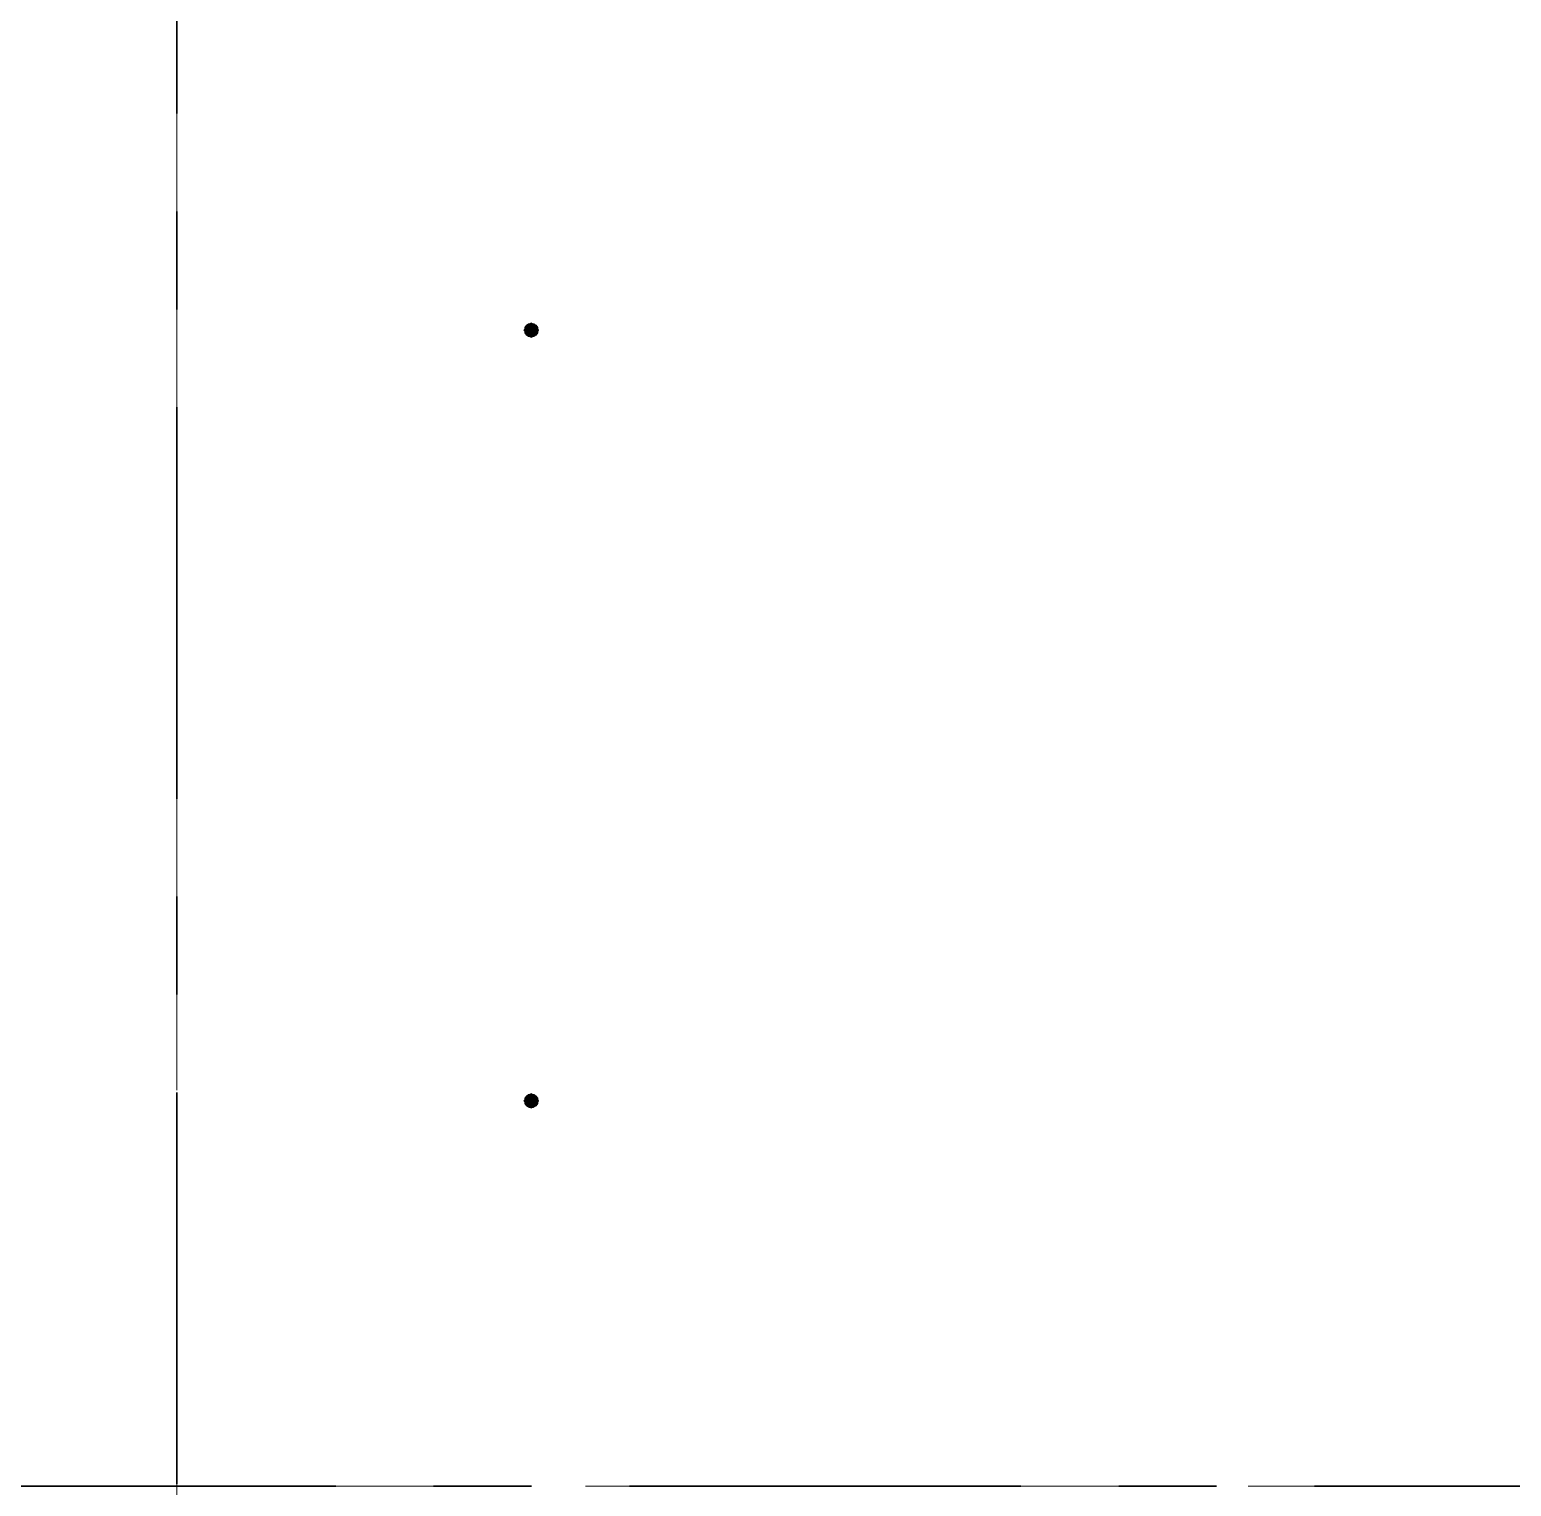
# Model space of a CAD drawing. Header units: millimetres. Extents: x -4000 to 187956, y -58990 to 162485.
# Drawn here: x 115023 to 119830, y 55450 to 60175 of the extents above; entities that cross this region are included whole.
import ezdxf

# ---------------------------------------------------------------- set-up
doc = ezdxf.new("R2010")
doc.units = ezdxf.units.MM
for name, pattern in [('Dash 1_16_', [317.5, 158.75, -158.75]), ('Grid Line', [2222.5, 1270, -317.5, 317.5, -317.5]), ('Grid Line 12_5mm', [2150, 1250, -300, 300, -300])]:
    doc.linetypes.add(name, pattern=pattern)
for name, color, linetype, lineweight in [('F-SPRN', 3, 'Continuous', 9), ('P-PIPE', 3, 'Continuous', 9), ('P-PIPE-CNTR', 3, 'Continuous', 9), ('S-GRID', 1, 'Continuous', 30)]:
    doc.layers.add(name, color=color, linetype=linetype, lineweight=lineweight)

# ---------------------------------------------------------------- blocks, each defined once
blk = doc.blocks.new('CMF2_NHAXUONG_A_rvt-1-0_000')
at = {"layer": 'S-GRID', "linetype": 'Grid Line 12_5mm', "lineweight": 9}
for p, q in [((115500, 161185.2), (115500, -16487.4)), ((-824.3, 55450), (183641.1, 55450))]:
    blk.add_line(p, q, dxfattribs=at)
blk = doc.blocks.new('Sprinkler_Up - DN20-V638-0_000')
at = {"layer": 'F-SPRN', "transparency": 33554534}
for points in [[(-13.5, 0), (-3.9, 0.7), (-1.7, 2.9), (-1.2, 3.5), (-0.6, 4), (0.6, 4), (1.2, 3.5), (1.7, 2.9), (4.6, 0), (22.2, 0), (18, 13.1), (6.9, 21.2), (-6.9, 21.2), (-18, 13.1), (-22.2, 0)], [(0, -21.2), (6.9, -21.2), (18, -13.1), (22.2, 0), (3.9, -0.7), (1.7, -2.9), (1.2, -3.5), (0.6, -4), (-0.6, -4), (-1.2, -3.5), (-1.7, -2.9), (-4.6, 0), (-22.2, 0), (-18, -13.1), (-6.9, -21.2)], [(0, -16.7), (4.3, -16.1), (11.8, -11.8), (16.1, -4.3), (16.1, 4.3), (11.8, 11.8), (8.3, 14.4), (0, 16.7), (-4.3, 16.1), (-11.8, 11.8), (-16.1, 4.3), (-16.1, -4.3), (-11.8, -11.8), (-8.3, -14.4)], [(0, -15.6), (7.8, -13.5), (13.5, -7.8), (15.1, -4), (15.1, 4), (13.5, 7.8), (7.8, 13.5), (0, 15.6), (-7.8, 13.5), (-11, 11), (-15.1, 4), (-15.1, -4), (-11, -11), (-7.8, -13.5)], [(-10.9, -5.5), (-10.9, 5.4), (-14.5, 5.4), (-14.5, -5.5)], [(-7.7, -5.5), (-7.7, 5.4), (-10.9, 5.4), (-10.9, -5.5)], [(0, -5.5), (0, 5.4), (-7.7, 5.4), (-7.7, -5.5)], [(0, 0), (5.7, 0), (2.9, 4.9), (-2.9, 4.9), (-5.7, 0)], [(2.9, -4.9), (5.7, 0), (-5.7, 0), (-2.9, -4.9)], [(0, 0), (4.6, 0), (0, 4.6), (-4.6, 0)], [(0, -4.6), (4.6, 0), (-4.6, 0)], [(0, -2.6), (1.3, 0), (-1.8, 0)], [(-1.3, 0), (1.8, 0), (0, 2.6)], [(7.7, -5.5), (7.7, 5.4), (0, 5.4), (0, -5.5)], [(10.9, -5.5), (10.9, 5.4), (7.7, 5.4), (7.7, -5.5)], [(14.5, -5.5), (14.5, 5.4), (10.9, 5.4), (10.9, -5.5)]]:
    blk.add_hatch(color=1, dxfattribs=at).paths.add_polyline_path(points)
at = {"layer": 'F-SPRN', "color": 1}
for p, q in [((-11.5, 5.4), (-14.5, 5.4)), ((-14.5, 5.4), (-11.3, 5.4)), ((-14.5, 5.4), (-14.5, 3.7)), ((-14.5, 3.3), (-14.5, 0)), ((-11.5, 5.4), (-11.5, 4)), ((-10.9, 1.9), (-10.9, 3.6)), ((-10.8, 5.4), (-8, 5.4)), ((-8.1, 5.4), (-10.8, 5.4)), ((-8.1, 5.4), (-8.1, 2.8)), ((-8.1, 2.5), (-8.1, 0.7)), ((-7.7, 4.8), (-7.7, 2.7)), ((-7.7, 4.8), (-7.7, 2.7)), ((-7.7, 2.1), (-7.7, 0.5)), ((-7.7, 2.1), (-7.7, 0.5)), ((-6.7, 5.4), (-4.7, 5.4)), ((-5.8, 3.8), (-5.8, 2.2)), ((-2.1, 0.3), (-2.1, 0.2)), ((-2.1, 0.2), (-2.1, 0.1)), ((-2.1, 0.1), (-2.1, 0)), ((-2.1, 0), (-2.1, 0)), ((-2.1, 0), (-2.1, -0.1)), ((-2, 0.6), (-2, 0.5)), ((-2, 0.5), (-2, 0.5)), ((-1.6, 1.3), (-1.7, 1.2)), ((-1.7, 1.2), (-1.7, 1.1)), ((-1.5, 1.4), (-1.6, 1.3)), ((-1.6, 1.3), (-1.6, 1.3)), ((-1.2, 1.7), (-1.3, 1.6)), ((-1, 1.8), (-1.1, 1.8)), ((-0.9, 1.9), (-1, 1.8)), ((-0.9, 1.9), (-0.9, 1.9)), ((-0.6, 2), (-0.7, 2)), ((-0.6, 2), (-0.6, 2)), ((-0.5, 2), (-0.6, 2)), ((-0.4, 2), (-0.5, 2)), ((-0.3, 2.1), (-0.4, 2)), ((-0.2, 2.1), (-0.3, 2.1)), ((-0.1, 2.1), (-0.2, 2.1)), ((0, 2.1), (-0.1, 2.1)), ((-0.1, 2.1), (-0.1, 2.1)), ((0.1, 2.1), (0, 2.1)), ((0.2, 2.1), (0.1, 2.1)), ((0.3, 2.1), (0.2, 2.1)), ((0.4, 2), (0.3, 2.1)), ((0.5, 2), (0.4, 2)), ((0.4, 2), (0.4, 2)), ((0.8, 1.9), (0.7, 2)), ((0.9, 1.9), (0.8, 1.9)), ((0.8, 1.9), (0.8, 1.9)), ((1, 1.8), (0.9, 1.9)), ((1.1, 1.8), (1, 1.8)), ((1.1, 1.7), (1.1, 1.8)), ((1.3, 1.6), (1.3, 1.7)), ((1.4, 1.5), (1.3, 1.6)), ((1.4, 1.5), (1.4, 1.5)), ((1.8, 1.1), (1.7, 1.2)), ((1.7, 1.2), (1.7, 1.2)), ((1.8, 1), (1.8, 1.1)), ((1.9, 0.9), (1.8, 1)), ((1.8, 1), (1.8, 1)), ((1.9, 0.8), (1.9, 0.9)), ((1.9, 0.7), (1.9, 0.8)), ((2, 0.7), (1.9, 0.7)), ((2, 0.6), (2, 0.7)), ((2, 0.5), (2, 0.6)), ((2, 0.4), (2, 0.5)), ((2.1, 0.3), (2, 0.4)), ((2.1, 0.2), (2.1, 0.3)), ((2.1, 0.1), (2.1, 0.2)), ((2.1, 0.2), (2.1, 0.2)), ((2.1, 0), (2.1, 0.1)), ((2.1, 0), (2.1, 0)), ((4.7, 5.4), (6.5, 5.4)), ((7.7, 5.4), (10.8, 5.4)), ((7.7, 5.2), (7.7, 2.7)), ((7.7, 5.2), (7.7, 2.7)), ((7.7, 2.3), (7.7, 0.5)), ((7.7, 2.3), (7.7, 0.5)), ((10.8, 5.4), (8.1, 5.4)), ((8.1, 5.4), (8.1, 2.8)), ((8.1, 2.5), (8.1, 0.4)), ((10.9, 5.4), (14.5, 5.4)), ((10.9, 3.6), (10.9, 0.2)), ((14.5, 5.4), (11.5, 5.4)), ((11.5, 5.4), (11.5, 4)), ((11.5, 3), (11.5, 0.2)), ((14.5, 5.4), (14.5, -5.5)), ((-14.5, -1.3), (-14.5, -3.7)), ((-11.1, -5.5), (-14.5, -5.5)), ((-14.5, -5.5), (-11.5, -5.5)), ((-10.9, -2.6), (-10.9, -1.3)), ((-10.8, -5.5), (-8.1, -5.5)), ((-7.8, -5.5), (-10.8, -5.5)), ((-8.1, -4.2), (-8.1, -5.5)), ((-7.7, -2.7), (-7.7, -4)), ((-7.7, -2.7), (-7.7, -4)), ((-7, -5.5), (-5.8, -5.5)), ((-4.8, -5.5), (-7, -5.5)), ((-5.8, -2.3), (-5.8, -3.8)), ((-2.1, -0.2), (-2.1, -0.3)), ((0, -2.1), (0.1, -2.1)), ((7, -5.5), (4.8, -5.5)), ((5.8, -2.2), (5.8, -3.8)), ((5.8, -5.5), (7, -5.5)), ((7.7, -0.5), (7.7, -2.3)), ((7.7, -0.5), (7.7, -2.3)), ((7.7, -2.7), (7.7, -5.4)), ((7.7, -2.7), (7.7, -5.4)), ((10.8, -5.5), (7.7, -5.5)), ((8.1, -0.4), (8.1, -2.5)), ((8.1, -2.8), (8.1, -5.5)), ((8.1, -5.5), (10.8, -5.5)), ((10.9, -0.2), (10.9, -3.6)), ((14.5, -5.5), (10.9, -5.5)), ((11.5, -0.2), (11.5, -3)), ((11.5, -4), (11.5, -5.5)), ((11.5, -5.5), (14.5, -5.5))]:
    blk.add_line(p, q, dxfattribs=at)
at = {"layer": 'F-SPRN', "color": 1, "flags": 128}
for points in [[(-2, 0.5), (-2, 0.4), (-2.1, 0.3)], [(-1.9, 0.9), (-1.9, 0.8), (-1.9, 0.8), (-2, 0.7), (-2, 0.6)], [(-1.7, 1.1), (-1.8, 1.1), (-1.8, 1), (-1.9, 0.9)], [(-1.4, 1.5), (-1.5, 1.5), (-1.5, 1.4)], [(-1.3, 1.6), (-1.4, 1.6), (-1.4, 1.5)], [(-1.1, 1.8), (-1.2, 1.7), (-1.2, 1.7)], [(-0.7, 2), (-0.8, 1.9), (-0.9, 1.9)], [(0.7, 2), (0.6, 2), (0.5, 2)], [(1.3, 1.7), (1.2, 1.7), (1.1, 1.7)], [(1.6, 1.4), (1.5, 1.4), (1.4, 1.5)], [(1.7, 1.2), (1.6, 1.3), (1.6, 1.4)], [(-2.1, -0.1), (-2.1, -0.2), (-2.1, -0.2)], [(-2.1, -0.3), (-2, -0.4), (-2, -0.5), (-2, -0.6), (-2, -0.7), (-1.9, -0.7), (-1.9, -0.8), (-1.9, -0.9), (-1.8, -1), (-1.8, -1), (-1.8, -1.1), (-1.7, -1.2), (-1.7, -1.2), (-1.6, -1.3), (-1.6, -1.4), (-1.5, -1.4), (-1.4, -1.5), (-1.4, -1.5), (-1.3, -1.6), (-1.3, -1.7), (-1.2, -1.7), (-1.1, -1.7), (-1.1, -1.8), (-1, -1.8), (-0.9, -1.9), (-0.8, -1.9), (-0.8, -1.9), (-0.7, -2), (-0.6, -2), (-0.5, -2), (-0.4, -2), (-0.4, -2), (-0.3, -2.1), (-0.2, -2.1), (-0.1, -2.1), (0, -2.1)], [(0.1, -2.1), (0.1, -2.1), (0.2, -2.1), (0.3, -2.1), (0.4, -2), (0.5, -2), (0.6, -2), (0.6, -2), (0.7, -2), (0.8, -1.9), (0.9, -1.9), (0.9, -1.9), (1, -1.8), (1.1, -1.8), (1.2, -1.7), (1.2, -1.7), (1.3, -1.6), (1.4, -1.6), (1.4, -1.5), (1.5, -1.5), (1.5, -1.4), (1.6, -1.3), (1.6, -1.3), (1.7, -1.2), (1.7, -1.1), (1.8, -1.1), (1.8, -1), (1.9, -0.9), (1.9, -0.8), (1.9, -0.8), (2, -0.7), (2, -0.6), (2, -0.5), (2, -0.5), (2, -0.4), (2.1, -0.3), (2.1, -0.2), (2.1, -0.1), (2.1, 0)]]:
    blk.add_lwpolyline(points, dxfattribs=at)
at = {"layer": 'F-SPRN', "color": 1}
for radius, start, end in [(22.2, 360, 180), (21.9, 165.6773, 179.2615), (21.9, 144.7698, 164.8151), (21.9, 126.6942, 143.2701), (16.7, 167.6802, 180), (16.7, 167.6802, 180), (16.7, 155.3879, 164.9693), (16.7, 155.3879, 164.9693), (15.6, 166.4265, 180), (15.6, 166.4265, 180), (15.6, 150.9409, 165), (15.6, 159.6139, 165), (16.7, 136.7213, 149.931), (16.7, 136.7213, 149.931), (15.6, 150.9409, 156.3845), (15.6, 138.4214, 150), (15.6, 138.4214, 150), (21.9, 108.2621, 125.7507), (16.7, 121.4181, 130.5751), (16.7, 121.4181, 130.5751), (15.6, 120.5262, 133.2078), (15.6, 120.5262, 133.2078), (16.7, 106.5995, 120), (16.7, 106.5995, 120), (15.6, 114.4363, 119.9813), (15.6, 114.4363, 119.9813), (21.9, 99.348, 107.901), (4.63, 155.7832, 180), (4.63, 155.7832, 180), (16.7, 96.4143, 105), (16.7, 96.4143, 105), (4.63, 109.0192, 138.2703), (4.63, 109.0192, 138.2703), (21.9, 90.145, 98.8503), (15.6, 95.5762, 100.6843), (15.6, 95.5762, 100.6843), (2.56, 109.0192, 168.8278), (2.56, 109.0192, 168.8278), (2.04, 109.0192, 180), (16.7, 83.0684, 90), (16.7, 83.0684, 90), (4.63, 17.9592, 90), (4.63, 17.9592, 90), (3.81, 57.0577, 90), (2.56, 14.5599, 90), (2.56, 14.5599, 90), (2.04, 10.4703, 90), (21.9, 72.5583, 89.4624), (15.6, 75.573, 80.5892), (15.6, 75.573, 80.5892), (3.81, 16.1605, 43.8358), (15.6, 67.5614, 74.5481), (15.6, 67.5614, 74.5481), (16.7, 60, 75), (16.7, 60, 75), (15.6, 60.0187, 65.5637), (15.6, 60.0187, 65.5637), (21.9, 54.2493, 71.7379), (15.6, 46.7922, 60), (15.6, 46.7922, 60), (16.7, 49.4249, 58.5819), (16.7, 49.4249, 58.5819), (15.6, 30, 41.5786), (15.6, 30, 41.5786), (16.7, 30, 43.2787), (16.7, 30, 43.2787), (21.9, 36.7299, 53.3058), (15.6, 23.6155, 29.5646), (15.6, 15, 29.5646), (15.6, 15, 20.3861), (16.7, 15, 24.6121), (16.7, 15, 24.6121), (15.6, 360, 13.6618), (15.6, 0, 13.6618), (16.7, 360, 12.3198), (16.7, 0, 12.3198), (21.9, 15.1849, 35.2302), (21.9, 0.7385, 14.3227), (22.2, 180, 360), (21.9, 180.7385, 194.3227), (21.9, 195.1849, 215.2302), (21.9, 216.7299, 233.3058), (16.7, 180, 192.3198), (16.7, 180, 192.3198), (16.7, 195.0307, 204.6121), (16.7, 195.0307, 204.6121), (15.6, 181.9082, 193.6618), (15.6, 181.9082, 193.6618), (15.6, 197.3339, 209.5646), (15.6, 197.3339, 209.5646), (16.7, 210.069, 223.2787), (16.7, 210.069, 223.2787), (15.6, 212.5472, 221.5786), (15.6, 212.5472, 221.5786), (21.9, 234.2493, 251.7379), (16.7, 229.4249, 238.5819), (16.7, 229.4249, 238.5819), (15.6, 233.795, 240), (15.6, 233.795, 240), (16.7, 240, 255), (16.7, 240, 255), (15.6, 240.0187, 254.5481), (15.6, 240.0187, 254.5481), (21.9, 252.5583, 269.4624), (4.63, 197.9592, 0), (4.63, 197.9592, 270), (15.6, 255, 267.64), (15.6, 255, 267.64), (3.81, 196.1605, 360), (2.56, 191.1677, 0), (2.56, 191.1677, 360), (2.04, 190.4703, 0), (16.7, 263.0684, 270), (16.7, 263.0684, 270), (4.63, 270, 360), (21.9, 270.145, 278.8503), (15.6, 275.5762, 280.6843), (15.6, 275.5762, 280.6843), (16.7, 276.4143, 285), (16.7, 276.4143, 285), (21.9, 279.348, 287.901), (16.7, 286.5995, 300), (16.7, 286.5995, 300), (15.6, 294.4363, 299.9813), (15.6, 294.4363, 299.9813), (21.9, 288.2621, 305.7507), (15.6, 300, 313.2078), (15.6, 300, 313.2078), (16.7, 301.4181, 310.5751), (16.7, 301.4181, 310.5751), (15.6, 318.4214, 330), (15.6, 318.4214, 330), (16.7, 316.7213, 330), (16.7, 316.7213, 330), (21.9, 306.6942, 323.2701), (15.6, 330.4354, 345), (15.6, 330.4354, 336.3845), (15.6, 339.6139, 345), (15.6, 346.3382, 360), (15.6, 346.3382, 360), (16.7, 335.3879, 345), (16.7, 335.3879, 345), (16.7, 347.6802, 360), (16.7, 347.6802, 360), (21.9, 324.7698, 344.8151), (21.9, 345.6773, 359.2615)]:
    blk.add_arc((0, 0), radius, start, end, dxfattribs=at)
blk = doc.blocks.new('Sprinkler_Up - DN20-V639-0_000')
at = {"layer": 'F-SPRN', "transparency": 33554534}
for points in [[(-13.5, 0), (-3.9, 0.7), (-1.7, 2.9), (-1.2, 3.5), (-0.6, 4), (0.6, 4), (1.2, 3.5), (1.7, 2.9), (4.6, 0), (22.2, 0), (18, 13.1), (6.9, 21.2), (-6.9, 21.2), (-18, 13.1), (-22.2, 0)], [(0, -21.2), (6.9, -21.2), (18, -13.1), (22.2, 0), (3.9, -0.7), (1.7, -2.9), (1.2, -3.5), (0.6, -4), (-0.6, -4), (-1.2, -3.5), (-1.7, -2.9), (-4.6, 0), (-22.2, 0), (-18, -13.1), (-6.9, -21.2)], [(0, -16.7), (4.3, -16.1), (11.8, -11.8), (16.1, -4.3), (16.1, 4.3), (11.8, 11.8), (8.3, 14.4), (0, 16.7), (-4.3, 16.1), (-11.8, 11.8), (-16.1, 4.3), (-16.1, -4.3), (-11.8, -11.8), (-8.3, -14.4)], [(0, -15.6), (7.8, -13.5), (13.5, -7.8), (15.1, -4), (15.1, 4), (13.5, 7.8), (7.8, 13.5), (0, 15.6), (-7.8, 13.5), (-11, 11), (-15.1, 4), (-15.1, -4), (-11, -11), (-7.8, -13.5)], [(-10.9, -5.5), (-10.9, 5.4), (-14.5, 5.4), (-14.5, -5.5)], [(-7.7, -5.5), (-7.7, 5.4), (-10.9, 5.4), (-10.9, -5.5)], [(0, -5.5), (0, 5.4), (-7.7, 5.4), (-7.7, -5.5)], [(0, 0), (5.7, 0), (2.9, 4.9), (-2.9, 4.9), (-5.7, 0)], [(2.9, -4.9), (5.7, 0), (-5.7, 0), (-2.9, -4.9)], [(0, 0), (4.6, 0), (0, 4.6), (-4.6, 0)], [(0, -4.6), (4.6, 0), (-4.6, 0)], [(0, -2.6), (1.3, 0), (-1.8, 0)], [(-1.3, 0), (1.8, 0), (0, 2.6)], [(7.7, -5.5), (7.7, 5.4), (0, 5.4), (0, -5.5)], [(10.9, -5.5), (10.9, 5.4), (7.7, 5.4), (7.7, -5.5)], [(14.5, -5.5), (14.5, 5.4), (10.9, 5.4), (10.9, -5.5)]]:
    blk.add_hatch(color=1, dxfattribs=at).paths.add_polyline_path(points)
at = {"layer": 'F-SPRN', "color": 1}
for p, q in [((-11.5, 5.4), (-14.5, 5.4)), ((-14.5, 5.4), (-11.3, 5.4)), ((-14.5, 5.4), (-14.5, 3.7)), ((-14.5, 3.3), (-14.5, 0)), ((-11.5, 5.4), (-11.5, 4)), ((-10.9, 1.9), (-10.9, 3.6)), ((-10.8, 5.4), (-8, 5.4)), ((-8.1, 5.4), (-10.8, 5.4)), ((-8.1, 5.4), (-8.1, 2.8)), ((-8.1, 2.5), (-8.1, 0.7)), ((-7.7, 4.8), (-7.7, 2.7)), ((-7.7, 4.8), (-7.7, 2.7)), ((-7.7, 2.1), (-7.7, 0.5)), ((-7.7, 2.1), (-7.7, 0.5)), ((-6.7, 5.4), (-4.7, 5.4)), ((-5.8, 3.8), (-5.8, 2.2)), ((-2.1, 0.2), (-2.1, 0.1)), ((-2.1, 0.1), (-2.1, 0)), ((-2.1, 0), (-2.1, 0)), ((-2.1, 0), (-2.1, -0.1)), ((-2, 0.7), (-2, 0.6)), ((-2, 0.6), (-2, 0.5)), ((-2, 0.5), (-2, 0.5)), ((-1.6, 1.3), (-1.6, 1.3)), ((-1.4, 1.5), (-1.5, 1.5)), ((-1.3, 1.6), (-1.4, 1.6)), ((-1.4, 1.6), (-1.4, 1.5)), ((-1.2, 1.7), (-1.3, 1.6)), ((-1.1, 1.8), (-1.2, 1.7)), ((-1.2, 1.7), (-1.2, 1.7)), ((-1, 1.8), (-1.1, 1.8)), ((-0.9, 1.9), (-1, 1.8)), ((-0.9, 1.9), (-0.9, 1.9)), ((-0.6, 2), (-0.7, 2)), ((-0.5, 2), (-0.6, 2)), ((-0.6, 2), (-0.6, 2)), ((-0.4, 2), (-0.5, 2)), ((-0.3, 2.1), (-0.4, 2)), ((0, 2.1), (-0.1, 2.1)), ((-0.1, 2.1), (-0.1, 2.1)), ((0.6, 2), (0.5, 2)), ((0.7, 2), (0.6, 2)), ((1.2, 1.7), (1.1, 1.7)), ((1.4, 1.5), (1.3, 1.6)), ((1.6, 1.4), (1.5, 1.4)), ((1.6, 1.3), (1.6, 1.4)), ((1.8, 1), (1.8, 1.1)), ((1.9, 0.9), (1.8, 1)), ((1.8, 1), (1.8, 1)), ((1.9, 0.8), (1.9, 0.9)), ((1.9, 0.7), (1.9, 0.8)), ((2, 0.7), (1.9, 0.7)), ((2.1, 0.3), (2, 0.4)), ((2.1, 0.2), (2.1, 0.3)), ((2.1, 0.1), (2.1, 0.2)), ((2.1, 0.2), (2.1, 0.2)), ((2.1, 0), (2.1, 0.1)), ((2.1, 0), (2.1, 0)), ((4.7, 5.4), (6.5, 5.4)), ((7.7, 5.4), (10.8, 5.4)), ((7.7, 5.2), (7.7, 2.7)), ((7.7, 5.2), (7.7, 2.7)), ((7.7, 2.3), (7.7, 0.5)), ((7.7, 2.3), (7.7, 0.5)), ((10.8, 5.4), (8.1, 5.4)), ((8.1, 5.4), (8.1, 2.8)), ((8.1, 2.5), (8.1, 0.4)), ((10.9, 5.4), (14.5, 5.4)), ((10.9, 3.6), (10.9, 0.2)), ((14.5, 5.4), (11.5, 5.4)), ((11.5, 5.4), (11.5, 4)), ((11.5, 3), (11.5, 0.2)), ((14.5, 5.4), (14.5, -5.5)), ((-14.5, -1.3), (-14.5, -3.7)), ((-11.1, -5.5), (-14.5, -5.5)), ((-14.5, -5.5), (-11.5, -5.5)), ((-10.9, -2.6), (-10.9, -1.3)), ((-10.8, -5.5), (-8.1, -5.5)), ((-7.8, -5.5), (-10.8, -5.5)), ((-8.1, -4.2), (-8.1, -5.5)), ((-7.7, -2.7), (-7.7, -4)), ((-7.7, -2.7), (-7.7, -4)), ((-7, -5.5), (-5.8, -5.5)), ((-4.8, -5.5), (-7, -5.5)), ((-5.8, -2.3), (-5.8, -3.8)), ((-2.1, -0.1), (-2.1, -0.2)), ((-2.1, -0.2), (-2.1, -0.2)), ((-2.1, -0.2), (-2.1, -0.3)), ((0, -2.1), (0.1, -2.1)), ((7, -5.5), (4.8, -5.5)), ((5.8, -2.2), (5.8, -3.8)), ((5.8, -5.5), (7, -5.5)), ((7.7, -0.5), (7.7, -2.3)), ((7.7, -0.5), (7.7, -2.3)), ((7.7, -2.7), (7.7, -5.4)), ((7.7, -2.7), (7.7, -5.4)), ((10.8, -5.5), (7.7, -5.5)), ((8.1, -0.4), (8.1, -2.5)), ((8.1, -2.8), (8.1, -5.5)), ((8.1, -5.5), (10.8, -5.5)), ((10.9, -0.2), (10.9, -3.6)), ((14.5, -5.5), (10.9, -5.5)), ((11.5, -0.2), (11.5, -3)), ((11.5, -4), (11.5, -5.5)), ((11.5, -5.5), (14.5, -5.5))]:
    blk.add_line(p, q, dxfattribs=at)
at = {"layer": 'F-SPRN', "color": 1, "flags": 128}
for points in [[(-2, 0.5), (-2, 0.4), (-2.1, 0.3), (-2.1, 0.2)], [(-1.8, 1), (-1.9, 0.9), (-1.9, 0.8), (-1.9, 0.8), (-2, 0.7)], [(-1.7, 1.1), (-1.8, 1.1), (-1.8, 1)], [(-1.6, 1.3), (-1.7, 1.2), (-1.7, 1.1)], [(-1.5, 1.5), (-1.5, 1.4), (-1.6, 1.3)], [(-0.7, 2), (-0.8, 1.9), (-0.9, 1.9)], [(-0.1, 2.1), (-0.2, 2.1), (-0.3, 2.1)], [(0.2, 2.1), (0.1, 2.1), (0, 2.1)], [(0.4, 2), (0.3, 2.1), (0.2, 2.1)], [(0.5, 2), (0.4, 2), (0.4, 2)], [(0.8, 1.9), (0.8, 1.9), (0.7, 2)], [(1, 1.8), (0.9, 1.9), (0.8, 1.9)], [(1.1, 1.7), (1.1, 1.8), (1, 1.8)], [(1.3, 1.6), (1.3, 1.7), (1.2, 1.7)], [(1.5, 1.4), (1.4, 1.5), (1.4, 1.5)], [(1.8, 1.1), (1.7, 1.2), (1.7, 1.2), (1.6, 1.3)], [(2, 0.4), (2, 0.5), (2, 0.6), (2, 0.7)], [(-2.1, -0.3), (-2, -0.4), (-2, -0.5), (-2, -0.6), (-2, -0.7), (-1.9, -0.7), (-1.9, -0.8), (-1.9, -0.9), (-1.8, -1), (-1.8, -1), (-1.8, -1.1), (-1.7, -1.2), (-1.7, -1.2), (-1.6, -1.3), (-1.6, -1.4), (-1.5, -1.4), (-1.4, -1.5), (-1.4, -1.5), (-1.3, -1.6), (-1.3, -1.7), (-1.2, -1.7), (-1.1, -1.7), (-1.1, -1.8), (-1, -1.8), (-0.9, -1.9), (-0.8, -1.9), (-0.8, -1.9), (-0.7, -2), (-0.6, -2), (-0.5, -2), (-0.4, -2), (-0.4, -2), (-0.3, -2.1), (-0.2, -2.1), (-0.1, -2.1), (0, -2.1)], [(0.1, -2.1), (0.1, -2.1), (0.2, -2.1), (0.3, -2.1), (0.4, -2), (0.5, -2), (0.6, -2), (0.6, -2), (0.7, -2), (0.8, -1.9), (0.9, -1.9), (0.9, -1.9), (1, -1.8), (1.1, -1.8), (1.2, -1.7), (1.2, -1.7), (1.3, -1.6), (1.4, -1.6), (1.4, -1.5), (1.5, -1.5), (1.5, -1.4), (1.6, -1.3), (1.6, -1.3), (1.7, -1.2), (1.7, -1.1), (1.8, -1.1), (1.8, -1), (1.9, -0.9), (1.9, -0.8), (1.9, -0.8), (2, -0.7), (2, -0.6), (2, -0.5), (2, -0.5), (2, -0.4), (2.1, -0.3), (2.1, -0.2), (2.1, -0.1), (2.1, 0)]]:
    blk.add_lwpolyline(points, dxfattribs=at)
at = {"layer": 'F-SPRN', "color": 1}
for radius, start, end in [(22.2, 360, 180), (21.9, 165.6773, 179.2615), (21.9, 144.7698, 164.8151), (21.9, 126.6942, 143.2701), (16.7, 167.6802, 180), (16.7, 167.6802, 180), (16.7, 155.3879, 164.9693), (16.7, 155.3879, 164.9693), (15.6, 166.4265, 180), (15.6, 166.4265, 180), (15.6, 150.9409, 165), (15.6, 159.6139, 165), (16.7, 136.7213, 149.931), (16.7, 136.7213, 149.931), (15.6, 150.9409, 156.3845), (15.6, 138.4214, 150), (15.6, 138.4214, 150), (21.9, 108.2621, 125.7507), (16.7, 121.4181, 130.5751), (16.7, 121.4181, 130.5751), (15.6, 120.5262, 133.2078), (15.6, 120.5262, 133.2078), (16.7, 106.5995, 120), (16.7, 106.5995, 120), (15.6, 114.4363, 119.9813), (15.6, 114.4363, 119.9813), (21.9, 99.348, 107.901), (4.63, 155.7832, 180), (4.63, 155.7832, 180), (16.7, 96.4143, 105), (16.7, 96.4143, 105), (4.63, 109.0192, 138.2703), (4.63, 109.0192, 138.2703), (21.9, 90.145, 98.8503), (15.6, 95.5762, 100.6843), (15.6, 95.5762, 100.6843), (2.56, 109.0192, 168.8278), (2.56, 109.0192, 168.8278), (2.04, 109.0192, 180), (16.7, 83.0684, 90), (16.7, 83.0684, 90), (4.63, 17.9592, 90), (4.63, 17.9592, 90), (3.81, 57.0577, 90), (2.56, 14.5599, 90), (2.56, 14.5599, 90), (2.04, 10.4703, 90), (21.9, 72.5583, 89.4624), (15.6, 75.573, 80.5892), (15.6, 75.573, 80.5892), (3.81, 16.1605, 43.8358), (15.6, 67.5614, 74.5481), (15.6, 67.5614, 74.5481), (16.7, 60, 75), (16.7, 60, 75), (15.6, 60.0187, 65.5637), (15.6, 60.0187, 65.5637), (21.9, 54.2493, 71.7379), (15.6, 46.7922, 60), (15.6, 46.7922, 60), (16.7, 49.4249, 58.5819), (16.7, 49.4249, 58.5819), (15.6, 30, 41.5786), (15.6, 30, 41.5786), (16.7, 30, 43.2787), (16.7, 30, 43.2787), (21.9, 36.7299, 53.3058), (15.6, 23.6155, 29.5646), (15.6, 15, 29.5646), (15.6, 15, 20.3861), (16.7, 15, 24.6121), (16.7, 15, 24.6121), (15.6, 360, 13.6618), (15.6, 0, 13.6618), (16.7, 360, 12.3198), (16.7, 0, 12.3198), (21.9, 15.1849, 35.2302), (21.9, 0.7385, 14.3227), (22.2, 180, 360), (21.9, 180.7385, 194.3227), (21.9, 195.1849, 215.2302), (21.9, 216.7299, 233.3058), (16.7, 180, 192.3198), (16.7, 180, 192.3198), (16.7, 195.0307, 204.6121), (16.7, 195.0307, 204.6121), (15.6, 181.9082, 193.6618), (15.6, 181.9082, 193.6618), (15.6, 197.3339, 209.5646), (15.6, 197.3339, 209.5646), (16.7, 210.069, 223.2787), (16.7, 210.069, 223.2787), (15.6, 212.5472, 221.5786), (15.6, 212.5472, 221.5786), (21.9, 234.2493, 251.7379), (16.7, 229.4249, 238.5819), (16.7, 229.4249, 238.5819), (15.6, 233.795, 240), (15.6, 233.795, 240), (16.7, 240, 255), (16.7, 240, 255), (15.6, 240.0187, 254.5481), (15.6, 240.0187, 254.5481), (21.9, 252.5583, 269.4624), (4.63, 197.9592, 0), (4.63, 197.9592, 270), (15.6, 255, 267.64), (15.6, 255, 267.64), (3.81, 196.1605, 270), (2.56, 191.1677, 0), (2.56, 191.1677, 360), (2.04, 190.4703, 0), (16.7, 263.0684, 270), (16.7, 263.0684, 270), (4.63, 270, 360), (3.81, 270, 360), (21.9, 270.145, 278.8503), (15.6, 275.5762, 280.6843), (15.6, 275.5762, 280.6843), (16.7, 276.4143, 285), (16.7, 276.4143, 285), (21.9, 279.348, 287.901), (16.7, 286.5995, 300), (16.7, 286.5995, 300), (15.6, 294.4363, 299.9813), (15.6, 294.4363, 299.9813), (21.9, 288.2621, 305.7507), (15.6, 300, 313.2078), (15.6, 300, 313.2078), (16.7, 301.4181, 310.5751), (16.7, 301.4181, 310.5751), (15.6, 318.4214, 330), (15.6, 318.4214, 330), (16.7, 316.7213, 330), (16.7, 316.7213, 330), (21.9, 306.6942, 323.2701), (15.6, 330.4354, 345), (15.6, 330.4354, 336.3845), (15.6, 339.6139, 345), (15.6, 346.3382, 360), (15.6, 346.3382, 360), (16.7, 335.3879, 345), (16.7, 335.3879, 345), (16.7, 347.6802, 360), (16.7, 347.6802, 360), (21.9, 324.7698, 344.8151), (21.9, 345.6773, 359.2615)]:
    blk.add_arc((0, 0), radius, start, end, dxfattribs=at)
blk = doc.blocks.new('Steel_Transition_Threaded_HoaPhat - Standard-V858-0_000')
at = {"layer": 'P-PIPE', "lineweight": 13, "transparency": 33554534}
h = blk.add_hatch(color=1, dxfattribs=at)
h.paths.add_polyline_path([(49550, 126427.6), (49555.8, 126428.4), (49561.3, 126430.6), (49565.9, 126434.2), (49569.5, 126438.8), (49571.7, 126444.3), (49572.5, 126450.1), (49571.7, 126455.9), (49569.5, 126461.3), (49565.9, 126466), (49561.3, 126469.6), (49555.8, 126471.8), (49550, 126472.6), (49544.2, 126471.8), (49538.8, 126469.6), (49534.1, 126466), (49530.5, 126461.3), (49528.3, 126455.9), (49527.5, 126450.1), (49528.3, 126444.3), (49530.5, 126438.8), (49534.1, 126434.2), (49538.8, 126430.6), (49544.2, 126428.4)])
h.paths.add_polyline_path([(49550, 126430), (49544.8, 126430.7), (49540, 126432.7), (49535.8, 126435.9), (49532.6, 126440), (49530.6, 126444.9), (49529.9, 126450.1), (49530.6, 126455.3), (49532.6, 126460.1), (49535.8, 126464.3), (49540, 126467.5), (49544.8, 126469.5), (49550, 126470.2), (49555.2, 126469.5), (49560.1, 126467.5), (49564.2, 126464.3), (49567.4, 126460.1), (49569.4, 126455.3), (49570.1, 126450.1), (49569.4, 126444.9), (49567.4, 126440), (49564.2, 126435.9), (49560.1, 126432.7), (49555.2, 126430.7)])
for points in [[(49529.9, 126450.1), (49533.6, 126450.1), (49535.8, 126458.3), (49541.8, 126464.3), (49550, 126466.5), (49558.2, 126464.3), (49564.2, 126458.3), (49566.4, 126450.1), (49570.1, 126450.1), (49569.4, 126455.3), (49567.4, 126460.1), (49564.2, 126464.3), (49560.1, 126467.5), (49555.2, 126469.5), (49550, 126470.2), (49544.8, 126469.5), (49540, 126467.5), (49535.8, 126464.3), (49532.6, 126460.1), (49530.6, 126455.3)], [(49550, 126430), (49555.2, 126430.7), (49560.1, 126432.7), (49564.2, 126435.9), (49567.4, 126440), (49569.4, 126444.9), (49570.1, 126450.1), (49566.4, 126450.1), (49564.2, 126441.9), (49558.2, 126435.9), (49550, 126433.7), (49541.8, 126435.9), (49535.8, 126441.9), (49533.6, 126450.1), (49529.9, 126450.1), (49530.6, 126444.9), (49532.6, 126440), (49535.8, 126435.9), (49540, 126432.7), (49544.8, 126430.7)], [(49550, 126431.6), (49554.8, 126432.2), (49559.3, 126434.1), (49563.1, 126437), (49566, 126440.8), (49567.9, 126445.3), (49568.5, 126450.1), (49567.9, 126454.9), (49566, 126459.3), (49563.1, 126463.2), (49559.3, 126466.1), (49554.8, 126468), (49550, 126468.6), (49545.2, 126468), (49540.8, 126466.1), (49536.9, 126463.2), (49534, 126459.3), (49532.1, 126454.9), (49531.5, 126450.1), (49532.1, 126445.3), (49534, 126440.8), (49536.9, 126437), (49540.8, 126434.1), (49545.2, 126432.2)]]:
    blk.add_hatch(color=1, dxfattribs=at).paths.add_polyline_path(points)
at = {"layer": 'P-PIPE', "color": 20, "lineweight": 13}
for radius, start, end in [(22.5, 0, 180), (22.5, 0, 180), (22.5, 180, 0), (22.5, 180, 0), (20.1, 166.0499, 180), (20.1, 180, 193.9501), (20.1, 150, 162.7449), (20.1, 197.2551, 210), (18.5, 166.5939, 180), (18.5, 166.5939, 180), (18.5, 180, 193.4061), (18.5, 180, 193.4061), (18.5, 157.6232, 165), (18.5, 157.6232, 165), (18.5, 195, 202.3768), (18.5, 195, 202.3768), (20.1, 128.8856, 148.1553), (20.1, 211.8447, 231.1144), (16.4, 180.8106, 191.4533), (16.4, 168.5467, 175.1607), (18.5, 136.4297, 150), (18.5, 136.4297, 150), (18.5, 210, 223.5703), (18.5, 210, 223.5703), (16.4, 158.0319, 163.506), (16.4, 141.9681, 150), (16.4, 210.6635, 218.0319), (18.5, 123.4976, 133.2041), (18.5, 123.4976, 133.2041), (18.5, 226.7959, 236.5024), (18.5, 226.7959, 236.5024), (20.1, 109.6859, 125.0043), (20.1, 234.9957, 255), (16.4, 230.4733, 236.6389), (16.4, 121.0738, 126.4537), (18.5, 106.819, 120), (18.5, 106.819, 120), (18.5, 240, 255), (18.5, 240, 255), (16.4, 113.4045, 120), (16.4, 240, 246.5955), (16.4, 246.9681, 255), (16.4, 107.4657, 111.9681), (20.1, 100.9975, 105), (20.1, 255.0607, 267.9279), (18.5, 91.4353, 103.2046), (18.5, 91.4353, 103.2046), (16.4, 96.2132, 104.6042), (18.5, 258.0986, 270), (18.5, 258.0986, 270), (20.1, 90.5246, 98.5089), (16.4, 264.1652, 268.506), (18.5, 78.0986, 90), (18.5, 78.0986, 90), (20.1, 270.5246, 278.5089), (18.5, 271.4353, 283.2046), (18.5, 271.4353, 283.2046), (20.1, 75.0607, 87.9279), (16.4, 276.4537, 283.9063), (20.1, 280.9975, 285), (16.4, 66.9681, 75), (18.5, 60, 75), (18.5, 60, 75), (16.4, 287.4657, 291.9681), (20.1, 54.9957, 75), (18.5, 286.819, 300), (18.5, 286.819, 300), (16.4, 293.4045, 300), (20.1, 289.6859, 305.0043), (18.5, 46.7959, 56.5024), (18.5, 46.7959, 56.5024), (18.5, 303.4976, 313.2041), (18.5, 303.4976, 313.2041), (20.1, 31.8447, 51.1144), (20.1, 308.8856, 328.1553), (16.4, 30, 38.0319), (18.5, 30, 43.5703), (18.5, 30, 43.5703), (18.5, 316.4297, 330), (18.5, 316.4297, 330), (16.4, 338.0319, 342.8691), (16.4, 0, 8.0319), (16.4, 351.9681, 0), (18.5, 15, 22.3768), (18.5, 15, 22.3768), (18.5, 337.6232, 345), (18.5, 337.6232, 345), (20.1, 17.2551, 30), (20.1, 330, 342.7449), (18.5, 0, 13.4061), (18.5, 0, 13.4061), (18.5, 346.5939, 0), (18.5, 346.5939, 0), (20.1, 0, 13.9501), (20.1, 346.0499, 0)]:
    blk.add_arc((49550, 126450.1), radius, start, end, dxfattribs=at)

msp = doc.modelspace()

# ---------------------------------------------------------------- block references
at = {"lineweight": 5}
msp.add_blockref('CMF2_NHAXUONG_A_rvt-1-0_000', (0, 0), dxfattribs=at)

# ---------------------------------------------------------------- next in the draw order: hatches: boundary and pattern name
at = {"layer": 'P-PIPE', "transparency": 33554534}
for points in [[(116641.7, 59185.6), (116642.8, 59187.6), (116641.7, 59191.7), (116642.8, 59195.9), (116645.8, 59199), (116657.2, 59204.3), (116658.4, 59208.4), (116657.2, 59212.6), (116655.9, 59214.3), (116650, 59216.8), (116641.7, 59214.6), (116635.5, 59208.4), (116633.3, 59200.1), (116635.5, 59191.7), (116638.2, 59188.3)], [(116650, 59183.4), (116658.4, 59185.6), (116661.8, 59188.3), (116666.1, 59195.8), (116666.1, 59204.4), (116661.8, 59211.9), (116658.4, 59214.6), (116650, 59216.8), (116645.7, 59216.2), (116638.2, 59211.9), (116633.9, 59204.4), (116633.9, 59195.8), (116638.2, 59188.3), (116641.7, 59185.6)], [(116641.7, 56685.6), (116642.8, 56687.6), (116641.7, 56691.7), (116642.8, 56695.9), (116645.8, 56699), (116657.2, 56704.3), (116658.4, 56708.4), (116657.2, 56712.6), (116655.9, 56714.3), (116650, 56716.8), (116641.7, 56714.6), (116635.5, 56708.4), (116633.3, 56700.1), (116635.5, 56691.7), (116638.2, 56688.3)], [(116650, 56683.4), (116658.4, 56685.6), (116661.8, 56688.3), (116666.1, 56695.8), (116666.1, 56704.4), (116661.8, 56711.9), (116658.4, 56714.6), (116650, 56716.8), (116645.7, 56716.2), (116638.2, 56711.9), (116633.9, 56704.4), (116633.9, 56695.8), (116638.2, 56688.3), (116641.7, 56685.6)]]:
    msp.add_hatch(color=1, dxfattribs=at).paths.add_polyline_path(points)

# ---------------------------------------------------------------- next in the draw order: linework, layer by layer
at = {"layer": 'P-PIPE', "color": 1}
for centre, radius, start, end in [((116650, 59200.1), 16.7, 170.1108, 177.203), ((116650, 59200.1), 16.7, 182.797, 189.8892), ((116650, 59200.1), 16.7, 190.2154, 195.2487), ((116650, 59200.1), 16.7, 157.579, 164.2722), ((116650, 59200.1), 16.7, 140.6908, 147.6969), ((116650, 59200.1), 16.7, 231.8726, 237.203), ((116650, 59191.7), 8.35, 172.0327, 181.5407), ((116650, 59191.7), 8.35, 199.9004, 209.0413), ((116650, 59191.7), 8.35, 131.0366, 150), ((116650, 59200.1), 16.7, 246.8976, 251.0986), ((116650, 59191.7), 8.35, 226.6998, 240.5692), ((116650, 59191.7), 8.35, 115.6806, 125.5287), ((116650, 59200.1), 16.7, 254.7154, 259.6727), ((116650, 59191.7), 8.35, 100.6842, 114.0387), ((116650, 59191.7), 8.35, 249.0027, 259.2369), ((116650, 59191.7), 8.35, 90, 100.6842), ((116650, 59200.1), 16.7, 266.0042, 273.5288), ((116650, 59208.4), 8.35, 270, 280.6842), ((116650, 59208.4), 8.35, 69.0027, 79.2369), ((116650, 59208.4), 8.35, 46.6998, 60.5692), ((116650, 59200.1), 16.7, 284.6882, 289.3082), ((116650, 59208.4), 8.35, 316.3183, 330), ((116650, 59208.4), 8.35, 20.1285, 29.0413), ((116650, 59208.4), 8.35, 8.0385, 17.9918), ((116650, 59200.1), 16.7, 46.0317, 51.8726), ((116650, 59200.1), 16.7, 308.1274, 313.9683), ((116650, 59200.1), 16.7, 32.3031, 45.2846), ((116650, 59200.1), 16.7, 314.7154, 320.6908), ((116650, 59200.1), 16.7, 25.0364, 31.0974), ((116650, 59200.1), 16.7, 328.9026, 336.686), ((116650, 59200.1), 16.7, 16.9375, 22.421), ((116650, 59200.1), 16.7, 4.3093, 9.8892), ((116650, 59200.1), 16.7, 350.1108, 355.6907), ((116650, 56700.1), 16.7, 170.1108, 177.203), ((116650, 56700.1), 16.7, 182.797, 189.8892), ((116650, 56700.1), 16.7, 190.2154, 195.2487), ((116650, 56700.1), 16.7, 157.579, 164.2722), ((116650, 56700.1), 16.7, 140.6908, 147.6969), ((116650, 56700.1), 16.7, 231.8726, 237.203), ((116650, 56691.7), 8.35, 172.0327, 181.5407), ((116650, 56691.7), 8.35, 199.9004, 209.0413), ((116650, 56691.7), 8.35, 131.0366, 150), ((116650, 56700.1), 16.7, 246.8976, 251.0986), ((116650, 56691.7), 8.35, 226.6998, 240.5692), ((116650, 56691.7), 8.35, 115.6806, 125.5287), ((116650, 56700.1), 16.7, 254.7154, 259.6727), ((116650, 56691.7), 8.35, 100.6842, 114.0387), ((116650, 56691.7), 8.35, 249.0027, 259.2369), ((116650, 56691.7), 8.35, 90, 100.6842), ((116650, 56700.1), 16.7, 266.0042, 273.5288), ((116650, 56708.4), 8.35, 270, 280.6842), ((116650, 56708.4), 8.35, 69.0027, 79.2369), ((116650, 56708.4), 8.35, 46.6998, 60.5692), ((116650, 56700.1), 16.7, 284.6882, 289.3082), ((116650, 56708.4), 8.35, 316.3183, 330), ((116650, 56708.4), 8.35, 20.1285, 29.0413), ((116650, 56708.4), 8.35, 8.0385, 17.9918), ((116650, 56700.1), 16.7, 46.0317, 51.8726), ((116650, 56700.1), 16.7, 308.1274, 313.9683), ((116650, 56700.1), 16.7, 32.3031, 45.2846), ((116650, 56700.1), 16.7, 314.7154, 320.6908), ((116650, 56700.1), 16.7, 25.0364, 31.0974), ((116650, 56700.1), 16.7, 328.9026, 336.686), ((116650, 56700.1), 16.7, 16.9375, 22.421), ((116650, 56700.1), 16.7, 4.3093, 9.8892), ((116650, 56700.1), 16.7, 350.1108, 355.6907)]:
    msp.add_arc(centre, radius, start, end, dxfattribs=at)
at = {"layer": 'P-PIPE-CNTR', "color": 1, "linetype": 'Dash 1_16_'}
for p, q in [((116650, 59222.6), (116650, 59225.1)), ((116625, 59200.1), (116627.5, 59200.1)), ((116627.8, 59200.1), (116631.5, 59200.1)), ((116636.5, 59200.1), (116642.3, 59200.1)), ((116645.4, 59200.1), (116647.6, 59200.1)), ((116648.7, 59200.1), (116650, 59200.1)), ((116650, 59221.2), (116650, 59222.6)), ((116650, 59218.6), (116650, 59220.2)), ((116650, 59216.8), (116650, 59218.6)), ((116650, 59213.6), (116650, 59215.2)), ((116650, 59209.8), (116650, 59212.6)), ((116650, 59205.5), (116650, 59209.1)), ((116650, 59202.6), (116650, 59204.3)), ((116650, 59200.1), (116650, 59202.1)), ((116650, 59198), (116650, 59200.1)), ((116650, 59200.1), (116651.3, 59200.1)), ((116650, 59195.9), (116650, 59197.5)), ((116650, 59191.1), (116650, 59194.6)), ((116650, 59188.1), (116650, 59190.4)), ((116650, 59185), (116650, 59186.5)), ((116650, 59181.6), (116650, 59183.4)), ((116650, 59180), (116650, 59181.6)), ((116650, 59177.6), (116650, 59178.9)), ((116650, 59175.1), (116650, 59177.6)), ((116651.8, 59200.1), (116654.6, 59200.1)), ((116655.7, 59200.1), (116663.5, 59200.1)), ((116666.4, 59200.1), (116667.9, 59200.1)), ((116668.5, 59200.1), (116672.2, 59200.1)), ((116672.5, 59200.1), (116675, 59200.1)), ((116650, 56722.6), (116650, 56725.1)), ((116625, 56700.1), (116627.5, 56700.1)), ((116627.8, 56700.1), (116631.5, 56700.1)), ((116636.5, 56700.1), (116642.3, 56700.1)), ((116645.4, 56700.1), (116647.6, 56700.1)), ((116648.7, 56700.1), (116650, 56700.1)), ((116650, 56721.2), (116650, 56722.6)), ((116650, 56718.6), (116650, 56720.2)), ((116650, 56716.8), (116650, 56718.6)), ((116650, 56713.6), (116650, 56715.2)), ((116650, 56709.8), (116650, 56712.6)), ((116650, 56705.5), (116650, 56709.1)), ((116650, 56702.6), (116650, 56704.3)), ((116650, 56700.1), (116650, 56702.1)), ((116650, 56698), (116650, 56700.1)), ((116650, 56700.1), (116651.3, 56700.1)), ((116650, 56695.9), (116650, 56697.5)), ((116650, 56691.1), (116650, 56694.6)), ((116650, 56688.1), (116650, 56690.4)), ((116650, 56685), (116650, 56686.5)), ((116650, 56681.6), (116650, 56683.4)), ((116650, 56680), (116650, 56681.6)), ((116650, 56677.6), (116650, 56678.9)), ((116650, 56675.1), (116650, 56677.6)), ((116651.8, 56700.1), (116654.6, 56700.1)), ((116655.7, 56700.1), (116663.5, 56700.1)), ((116666.4, 56700.1), (116667.9, 56700.1)), ((116668.5, 56700.1), (116672.2, 56700.1)), ((116672.5, 56700.1), (116675, 56700.1))]:
    msp.add_line(p, q, dxfattribs=at)
at = {"layer": 'S-GRID', "linetype": 'Grid Line'}
for p, q in [((115500, 161185.2), (115500, -16487.4)), ((-824.3, 55450), (183641.1, 55450))]:
    msp.add_line(p, q, dxfattribs=at)

# ---------------------------------------------------------------- next in the draw order: block references
at = {"layer": 'F-SPRN', "color": 1}
for name, p in [('Sprinkler_Up - DN20-V638-0_000', (116650, 59200.1)), ('Sprinkler_Up - DN20-V639-0_000', (116650, 56700.1))]:
    msp.add_blockref(name, p, dxfattribs=at)
at = {"layer": 'P-PIPE', "color": 20, "lineweight": 13}
for p in [(67100, -67250), (67100, -69750)]:
    msp.add_blockref('Steel_Transition_Threaded_HoaPhat - Standard-V858-0_000', p, dxfattribs=at)

doc.saveas('drawing.dxf')
